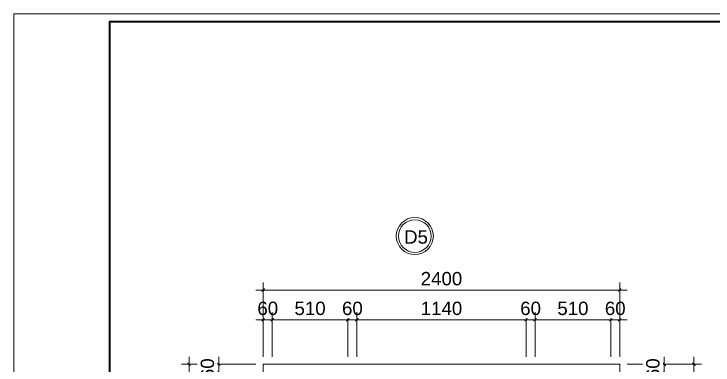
# Model space of a CAD drawing. Header units: inches. Extents: x 921646 to 2157952, y -92667 to 262089.
# Drawn here: x 1961716 to 1966423, y -16539 to -14175 of the extents above; entities that cross this region are included whole.
import ezdxf
from ezdxf.enums import TextEntityAlignment as Align

# ---------------------------------------------------------------- set-up
doc = ezdxf.new("R2010")
doc.units = ezdxf.units.IN
doc.header["$MEASUREMENT"] = 0
doc.layers.get('DEFPOINTS').update_dxf_attribs({"lineweight": 9})
for name, color, linetype, lineweight in [('11 CUA', 42, 'Continuous', 15), ('15 TEXT', 134, 'Continuous', 15), ('Cp Net Manh 0.15', 8, 'Continuous', 15), ('Cp Net Thep 0.40', 2, 'Continuous', 40), ('dim', 252, 'Continuous', 9)]:
    doc.layers.add(name, color=color, linetype=linetype, lineweight=lineweight)
doc.styles.add('ARIAL', font='arial.ttf')
doc.styles.add('CHU', font='arial.ttf')
doc.styles.add('kich thuot', font='arial.ttf', dxfattribs={"width": 0.8})
doc.dimstyles.new('VJC100', dxfattribs={"dimscale": 1.2, "dimtxt": 200, "dimasz": 100, "dimexe": 100, "dimexo": 0, "dimgap": 60, "dimtad": 1, "dimdec": 0, "dimlfac": -1, "dimzin": 9, "dimdsep": 46, "dimtxsty": 'CHU', "dimblk": 'ARCHTICK', "dimcen": 0.9, "dimdle": 100, "dimclrd": 251, "dimclre": 251, "dimclrt": 3, "dimadec": 0, "dimazin": 0, "dimtfac": 1, "dimtdec": 0, "dimtix": 1, "dimtmove": 2, "dimatfit": 3, "dimfxl": 500, "dimtolj": 1, "dimtzin": 0, "dimlwd": 13, "dimlwe": 9, "dimarcsym": 0})

# ---------------------------------------------------------------- blocks, each defined once
blk = doc.blocks.new('Khung Ht dep')
at = {"layer": 'Cp Net Thep 0.40', "color": 106, "flags": 128}
blk.add_lwpolyline([(30380.4, 21414.7), (30380.4, 1791.7), (3162.4, 1791.7), (3162.4, 21414.7)], close=True, dxfattribs=at)
at = {"layer": 'DEFPOINTS', "ltscale": 100}
blk.add_lwpolyline([(30430.4, 1691.7), (30430.4, 21514.7), (1912.4, 21514.7), (1912.4, 1691.7)], close=True, dxfattribs=at)
blk = doc.blocks.new('_ArchTick')
at = {"layer": 'dim', "const_width": 0.15}
blk.add_lwpolyline([(0.2, 0.2), (-0.2, -0.2)], dxfattribs=at)
blk = doc.blocks.new('*D847')
at = {"layer": 'DEFPOINTS', "color": 0, "transparency": 16777216}
for p in [(1962894.7, -16534.4), (1963394.7, -16534.4), (1963394.7, -19234.4)]:
    blk.add_point(p, dxfattribs=at)
at = {"layer": 'dim', "color": 251, "lineweight": 13, "transparency": 16777216}
blk.add_line((1962894.7, -19284.4), (1962894.7, -16484.4), dxfattribs=at)
at = {"layer": 'dim', "color": 251, "lineweight": 9, "transparency": 16777216}
for p, q in [((1963344.7, -16534.4), (1962844.7, -16534.4)), ((1963344.7, -19234.4), (1962844.7, -19234.4))]:
    blk.add_line(p, q, dxfattribs=at)
at = {"layer": 'dim', "color": 251, "lineweight": 13, "transparency": 16777216, "xscale": 50, "yscale": 50, "zscale": 50}
for p, rotation in [((1962894.7, -16534.4), 90), ((1962894.7, -19234.4), 270)]:
    blk.add_blockref('_ArchTick', p, dxfattribs=dict(at, rotation=rotation))
at = {"layer": 'dim', "color": 3, "transparency": 16777216, "insert": (1962818.7, -17884.4), "char_height": 90, "attachment_point": 5, "rotation": 90, "style": 'CHU', "bg_fill": 3, "box_fill_scale": 1.25, "bg_fill_color": 9, "bg_fill_true_color": 13158600, "bg_fill_transparency": 0}
blk.add_mtext('\\A1;2700', dxfattribs=at)
blk = doc.blocks.new('*D862')
at = {"layer": 'DEFPOINTS', "color": 0, "transparency": 16777216}
for p in [(1963394.7, -16534.4), (1963394.7, -16594.4)]:
    blk.add_point(p, dxfattribs=at)
at = {"layer": 'dim', "color": 251, "lineweight": 13, "transparency": 16777216}
for p, q in [((1963094.7, -16534.4), (1963094.7, -16484.4)), ((1963094.7, -16594.4), (1963094.7, -16534.4)), ((1963094.7, -16594.4), (1963094.7, -16644.4))]:
    blk.add_line(p, q, dxfattribs=at)
at = {"layer": 'dim', "color": 251, "lineweight": 9, "transparency": 16777216}
for p, q in [((1963344.7, -16534.4), (1963044.7, -16534.4)), ((1963344.7, -16594.4), (1963044.7, -16594.4))]:
    blk.add_line(p, q, dxfattribs=at)
at = {"layer": 'dim', "color": 251, "lineweight": 13, "transparency": 16777216, "xscale": 50, "yscale": 50, "zscale": 50}
for p, rotation in [((1963094.7, -16534.4), 270), ((1963094.7, -16594.4), 90)]:
    blk.add_blockref('_ArchTick', p, dxfattribs=dict(at, rotation=rotation))
at = {"layer": 'dim', "color": 3, "transparency": 16777216, "insert": (1963018.7, -16564.4), "char_height": 90, "attachment_point": 5, "rotation": 90, "style": 'CHU', "bg_fill": 3, "box_fill_scale": 1.25, "bg_fill_color": 9, "bg_fill_true_color": 13158600, "bg_fill_transparency": 0}
blk.add_mtext('\\A1;60', dxfattribs=at)
at = {"layer": 'DEFPOINTS', "color": 0, "transparency": 16777216}
blk.add_point((1963094.7, -16534.4), dxfattribs=at)
blk = doc.blocks.new('*D863')
at = {"layer": 'DEFPOINTS', "color": 0, "transparency": 16777216}
for p in [(1963394.7, -16534.4), (1963454.7, -16534.4)]:
    blk.add_point(p, dxfattribs=at)
at = {"layer": 'dim', "color": 251, "lineweight": 9, "transparency": 16777216}
for p, q in [((1963394.7, -16484.4), (1963394.7, -16184.4)), ((1963454.7, -16484.4), (1963454.7, -16184.4))]:
    blk.add_line(p, q, dxfattribs=at)
at = {"layer": 'dim', "color": 251, "lineweight": 13, "transparency": 16777216}
for p, q in [((1963394.7, -16234.4), (1963344.7, -16234.4)), ((1963394.7, -16234.4), (1963454.7, -16234.4)), ((1963454.7, -16234.4), (1963504.7, -16234.4))]:
    blk.add_line(p, q, dxfattribs=at)
at = {"layer": 'dim', "color": 251, "lineweight": 13, "transparency": 16777216, "xscale": 50, "yscale": 50, "zscale": 50}
blk.add_blockref('_ArchTick', (1963394.7, -16234.4), dxfattribs=at)
at = {"layer": 'dim', "color": 251, "lineweight": 13, "transparency": 16777216, "xscale": 50, "yscale": 50, "zscale": 50, "rotation": 180}
blk.add_blockref('_ArchTick', (1963454.7, -16234.4), dxfattribs=at)
at = {"layer": 'dim', "color": 3, "transparency": 16777216, "insert": (1963424.7, -16158.5), "char_height": 90, "attachment_point": 5, "style": 'CHU', "bg_fill": 3, "box_fill_scale": 1.25, "bg_fill_color": 9, "bg_fill_true_color": 13158600, "bg_fill_transparency": 0}
blk.add_mtext('\\A1;60', dxfattribs=at)
at = {"layer": 'DEFPOINTS', "color": 0, "transparency": 16777216}
blk.add_point((1963454.7, -16234.4), dxfattribs=at)
blk = doc.blocks.new('*D864')
at = {"layer": 'DEFPOINTS', "color": 0, "transparency": 16777216}
for p in [(1963964.7, -16234.4), (1963454.7, -16534.4), (1963964.7, -16534.4)]:
    blk.add_point(p, dxfattribs=at)
at = {"layer": 'dim', "color": 251, "lineweight": 9, "transparency": 16777216}
for p, q in [((1963454.7, -16484.4), (1963454.7, -16184.4)), ((1963964.7, -16484.4), (1963964.7, -16184.4))]:
    blk.add_line(p, q, dxfattribs=at)
at = {"layer": 'dim', "color": 251, "lineweight": 13, "transparency": 16777216}
blk.add_line((1963404.7, -16234.4), (1964014.7, -16234.4), dxfattribs=at)
at = {"layer": 'dim', "color": 251, "lineweight": 13, "transparency": 16777216, "xscale": 50, "yscale": 50, "zscale": 50, "rotation": 180}
blk.add_blockref('_ArchTick', (1963454.7, -16234.4), dxfattribs=at)
at = {"layer": 'dim', "color": 251, "lineweight": 13, "transparency": 16777216, "xscale": 50, "yscale": 50, "zscale": 50}
blk.add_blockref('_ArchTick', (1963964.7, -16234.4), dxfattribs=at)
at = {"layer": 'dim', "color": 3, "transparency": 16777216, "insert": (1963709.7, -16158.5), "char_height": 90, "attachment_point": 5, "style": 'CHU', "bg_fill": 3, "box_fill_scale": 1.25, "bg_fill_color": 9, "bg_fill_true_color": 13158600, "bg_fill_transparency": 0}
blk.add_mtext('\\A1;510', dxfattribs=at)
blk = doc.blocks.new('*D865')
at = {"layer": 'DEFPOINTS', "color": 0, "transparency": 16777216}
for p in [(1963964.7, -16534.4), (1964024.7, -16534.4)]:
    blk.add_point(p, dxfattribs=at)
at = {"layer": 'dim', "color": 251, "lineweight": 9, "transparency": 16777216}
for p, q in [((1963964.7, -16484.4), (1963964.7, -16184.4)), ((1964024.7, -16484.4), (1964024.7, -16184.4))]:
    blk.add_line(p, q, dxfattribs=at)
at = {"layer": 'dim', "color": 251, "lineweight": 13, "transparency": 16777216}
for p, q in [((1963964.7, -16234.4), (1963914.7, -16234.4)), ((1963964.7, -16234.4), (1964024.7, -16234.4)), ((1964024.7, -16234.4), (1964074.7, -16234.4))]:
    blk.add_line(p, q, dxfattribs=at)
at = {"layer": 'dim', "color": 251, "lineweight": 13, "transparency": 16777216, "xscale": 50, "yscale": 50, "zscale": 50}
blk.add_blockref('_ArchTick', (1963964.7, -16234.4), dxfattribs=at)
at = {"layer": 'dim', "color": 251, "lineweight": 13, "transparency": 16777216, "xscale": 50, "yscale": 50, "zscale": 50, "rotation": 180}
blk.add_blockref('_ArchTick', (1964024.7, -16234.4), dxfattribs=at)
at = {"layer": 'dim', "color": 3, "transparency": 16777216, "insert": (1963994.7, -16158.5), "char_height": 90, "attachment_point": 5, "style": 'CHU', "bg_fill": 3, "box_fill_scale": 1.25, "bg_fill_color": 9, "bg_fill_true_color": 13158600, "bg_fill_transparency": 0}
blk.add_mtext('\\A1;60', dxfattribs=at)
at = {"layer": 'DEFPOINTS', "color": 0, "transparency": 16777216}
blk.add_point((1964024.7, -16234.4), dxfattribs=at)
blk = doc.blocks.new('*D866')
at = {"layer": 'DEFPOINTS', "color": 0, "transparency": 16777216}
for p in [(1965164.7, -16234.4), (1964024.7, -16534.4), (1965164.7, -16534.4)]:
    blk.add_point(p, dxfattribs=at)
at = {"layer": 'dim', "color": 251, "lineweight": 9, "transparency": 16777216}
for p, q in [((1964024.7, -16484.4), (1964024.7, -16184.4)), ((1965164.7, -16484.4), (1965164.7, -16184.4))]:
    blk.add_line(p, q, dxfattribs=at)
at = {"layer": 'dim', "color": 251, "lineweight": 13, "transparency": 16777216}
blk.add_line((1963974.7, -16234.4), (1965214.7, -16234.4), dxfattribs=at)
at = {"layer": 'dim', "color": 251, "lineweight": 13, "transparency": 16777216, "xscale": 50, "yscale": 50, "zscale": 50, "rotation": 180}
blk.add_blockref('_ArchTick', (1964024.7, -16234.4), dxfattribs=at)
at = {"layer": 'dim', "color": 251, "lineweight": 13, "transparency": 16777216, "xscale": 50, "yscale": 50, "zscale": 50}
blk.add_blockref('_ArchTick', (1965164.7, -16234.4), dxfattribs=at)
at = {"layer": 'dim', "color": 3, "transparency": 16777216, "insert": (1964594.7, -16158.5), "char_height": 90, "attachment_point": 5, "style": 'CHU', "bg_fill": 3, "box_fill_scale": 1.25, "bg_fill_color": 9, "bg_fill_true_color": 13158600, "bg_fill_transparency": 0}
blk.add_mtext('\\A1;1140', dxfattribs=at)
blk = doc.blocks.new('*D867')
at = {"layer": 'DEFPOINTS', "color": 0, "transparency": 16777216}
for p in [(1965164.7, -16534.4), (1965224.7, -16534.4)]:
    blk.add_point(p, dxfattribs=at)
at = {"layer": 'dim', "color": 251, "lineweight": 9, "transparency": 16777216}
for p, q in [((1965164.7, -16484.4), (1965164.7, -16184.4)), ((1965224.7, -16484.4), (1965224.7, -16184.4))]:
    blk.add_line(p, q, dxfattribs=at)
at = {"layer": 'dim', "color": 251, "lineweight": 13, "transparency": 16777216}
for p, q in [((1965164.7, -16234.4), (1965114.7, -16234.4)), ((1965164.7, -16234.4), (1965224.7, -16234.4)), ((1965224.7, -16234.4), (1965274.7, -16234.4))]:
    blk.add_line(p, q, dxfattribs=at)
at = {"layer": 'dim', "color": 251, "lineweight": 13, "transparency": 16777216, "xscale": 50, "yscale": 50, "zscale": 50}
blk.add_blockref('_ArchTick', (1965164.7, -16234.4), dxfattribs=at)
at = {"layer": 'dim', "color": 251, "lineweight": 13, "transparency": 16777216, "xscale": 50, "yscale": 50, "zscale": 50, "rotation": 180}
blk.add_blockref('_ArchTick', (1965224.7, -16234.4), dxfattribs=at)
at = {"layer": 'dim', "color": 3, "transparency": 16777216, "insert": (1965194.7, -16158.5), "char_height": 90, "attachment_point": 5, "style": 'CHU', "bg_fill": 3, "box_fill_scale": 1.25, "bg_fill_color": 9, "bg_fill_true_color": 13158600, "bg_fill_transparency": 0}
blk.add_mtext('\\A1;60', dxfattribs=at)
at = {"layer": 'DEFPOINTS', "color": 0, "transparency": 16777216}
blk.add_point((1965224.7, -16234.4), dxfattribs=at)
blk = doc.blocks.new('*D868')
at = {"layer": 'DEFPOINTS', "color": 0, "transparency": 16777216}
for p in [(1965734.7, -16234.4), (1965224.7, -16534.4), (1965734.7, -16534.4)]:
    blk.add_point(p, dxfattribs=at)
at = {"layer": 'dim', "color": 251, "lineweight": 9, "transparency": 16777216}
for p, q in [((1965224.7, -16484.4), (1965224.7, -16184.4)), ((1965734.7, -16484.4), (1965734.7, -16184.4))]:
    blk.add_line(p, q, dxfattribs=at)
at = {"layer": 'dim', "color": 251, "lineweight": 13, "transparency": 16777216}
blk.add_line((1965174.7, -16234.4), (1965784.7, -16234.4), dxfattribs=at)
at = {"layer": 'dim', "color": 251, "lineweight": 13, "transparency": 16777216, "xscale": 50, "yscale": 50, "zscale": 50, "rotation": 180}
blk.add_blockref('_ArchTick', (1965224.7, -16234.4), dxfattribs=at)
at = {"layer": 'dim', "color": 251, "lineweight": 13, "transparency": 16777216, "xscale": 50, "yscale": 50, "zscale": 50}
blk.add_blockref('_ArchTick', (1965734.7, -16234.4), dxfattribs=at)
at = {"layer": 'dim', "color": 3, "transparency": 16777216, "insert": (1965479.7, -16158.5), "char_height": 90, "attachment_point": 5, "style": 'CHU', "bg_fill": 3, "box_fill_scale": 1.25, "bg_fill_color": 9, "bg_fill_true_color": 13158600, "bg_fill_transparency": 0}
blk.add_mtext('\\A1;510', dxfattribs=at)
blk = doc.blocks.new('*D869')
at = {"layer": 'DEFPOINTS', "color": 0, "transparency": 16777216}
for p in [(1965734.7, -16534.4), (1965794.7, -16534.4)]:
    blk.add_point(p, dxfattribs=at)
at = {"layer": 'dim', "color": 251, "lineweight": 9, "transparency": 16777216}
for p, q in [((1965734.7, -16484.4), (1965734.7, -16184.4)), ((1965794.7, -16484.4), (1965794.7, -16184.4))]:
    blk.add_line(p, q, dxfattribs=at)
at = {"layer": 'dim', "color": 251, "lineweight": 13, "transparency": 16777216}
for p, q in [((1965734.7, -16234.4), (1965684.7, -16234.4)), ((1965734.7, -16234.4), (1965794.7, -16234.4)), ((1965794.7, -16234.4), (1965844.7, -16234.4))]:
    blk.add_line(p, q, dxfattribs=at)
at = {"layer": 'dim', "color": 251, "lineweight": 13, "transparency": 16777216, "xscale": 50, "yscale": 50, "zscale": 50}
blk.add_blockref('_ArchTick', (1965734.7, -16234.4), dxfattribs=at)
at = {"layer": 'dim', "color": 251, "lineweight": 13, "transparency": 16777216, "xscale": 50, "yscale": 50, "zscale": 50, "rotation": 180}
blk.add_blockref('_ArchTick', (1965794.7, -16234.4), dxfattribs=at)
at = {"layer": 'dim', "color": 3, "transparency": 16777216, "insert": (1965764.7, -16158.5), "char_height": 90, "attachment_point": 5, "style": 'CHU', "bg_fill": 3, "box_fill_scale": 1.25, "bg_fill_color": 9, "bg_fill_true_color": 13158600, "bg_fill_transparency": 0}
blk.add_mtext('\\A1;60', dxfattribs=at)
at = {"layer": 'DEFPOINTS', "color": 0, "transparency": 16777216}
blk.add_point((1965794.7, -16234.4), dxfattribs=at)
blk = doc.blocks.new('*D870')
at = {"layer": 'DEFPOINTS', "color": 0, "transparency": 16777216}
for p in [(1965794.7, -16034.4), (1963394.7, -16534.4), (1965794.7, -16534.4)]:
    blk.add_point(p, dxfattribs=at)
at = {"layer": 'dim', "color": 251, "lineweight": 9, "transparency": 16777216}
for p, q in [((1963394.7, -16484.4), (1963394.7, -15984.4)), ((1965794.7, -16484.4), (1965794.7, -15984.4))]:
    blk.add_line(p, q, dxfattribs=at)
at = {"layer": 'dim', "color": 251, "lineweight": 13, "transparency": 16777216}
blk.add_line((1963344.7, -16034.4), (1965844.7, -16034.4), dxfattribs=at)
at = {"layer": 'dim', "color": 251, "lineweight": 13, "transparency": 16777216, "xscale": 50, "yscale": 50, "zscale": 50, "rotation": 180}
blk.add_blockref('_ArchTick', (1963394.7, -16034.4), dxfattribs=at)
at = {"layer": 'dim', "color": 251, "lineweight": 13, "transparency": 16777216, "xscale": 50, "yscale": 50, "zscale": 50}
blk.add_blockref('_ArchTick', (1965794.7, -16034.4), dxfattribs=at)
at = {"layer": 'dim', "color": 3, "transparency": 16777216, "insert": (1964594.7, -15958.5), "char_height": 90, "attachment_point": 5, "style": 'CHU', "bg_fill": 3, "box_fill_scale": 1.25, "bg_fill_color": 9, "bg_fill_true_color": 13158600, "bg_fill_transparency": 0}
blk.add_mtext('\\A1;2400', dxfattribs=at)
blk = doc.blocks.new('KH CUA')
at = {"layer": '11 CUA'}
blk.add_circle((0, 0), 187, dxfattribs=at)
at = {"layer": '15 TEXT', "color": 7}
blk.add_circle((0, 0), 165, dxfattribs=at)
at = {"layer": '15 TEXT', "style": 'kich thuot', "width": 0.6, "flags": 4}
blk.add_attdef('A', text='', height=250, dxfattribs=at).set_placement((5.7, -116.9), align=Align.CENTER)
blk = doc.blocks.new('*D874')
at = {"layer": 'DEFPOINTS', "color": 0, "transparency": 16777216}
for p in [(1965794.7, -16534.4), (1966294.7, -16534.4), (1965794.7, -19234.4)]:
    blk.add_point(p, dxfattribs=at)
at = {"layer": 'dim', "color": 251, "lineweight": 13, "transparency": 16777216}
blk.add_line((1966294.7, -19284.4), (1966294.7, -16484.4), dxfattribs=at)
at = {"layer": 'dim', "color": 251, "lineweight": 9, "transparency": 16777216}
for p, q in [((1965844.7, -16534.4), (1966344.7, -16534.4)), ((1965844.7, -19234.4), (1966344.7, -19234.4))]:
    blk.add_line(p, q, dxfattribs=at)
at = {"layer": 'dim', "color": 251, "lineweight": 13, "transparency": 16777216, "xscale": 50, "yscale": 50, "zscale": 50}
for p, rotation in [((1966294.7, -16534.4), 90), ((1966294.7, -19234.4), 270)]:
    blk.add_blockref('_ArchTick', p, dxfattribs=dict(at, rotation=rotation))
at = {"layer": 'dim', "color": 3, "transparency": 16777216, "insert": (1966218.7, -17884.4), "char_height": 90, "attachment_point": 5, "rotation": 90, "style": 'CHU', "bg_fill": 3, "box_fill_scale": 1.25, "bg_fill_color": 9, "bg_fill_true_color": 13158600, "bg_fill_transparency": 0}
blk.add_mtext('\\A1;2700', dxfattribs=at)
blk = doc.blocks.new('*D875')
at = {"layer": 'DEFPOINTS', "color": 0, "transparency": 16777216}
for p in [(1965794.7, -16534.4), (1965794.7, -16594.4)]:
    blk.add_point(p, dxfattribs=at)
at = {"layer": 'dim', "color": 251, "lineweight": 13, "transparency": 16777216}
for p, q in [((1966094.7, -16534.4), (1966094.7, -16484.4)), ((1966094.7, -16594.4), (1966094.7, -16534.4)), ((1966094.7, -16594.4), (1966094.7, -16644.4))]:
    blk.add_line(p, q, dxfattribs=at)
at = {"layer": 'dim', "color": 251, "lineweight": 9, "transparency": 16777216}
for p, q in [((1965844.7, -16534.4), (1966144.7, -16534.4)), ((1965844.7, -16594.4), (1966144.7, -16594.4))]:
    blk.add_line(p, q, dxfattribs=at)
at = {"layer": 'dim', "color": 251, "lineweight": 13, "transparency": 16777216, "xscale": 50, "yscale": 50, "zscale": 50}
for p, rotation in [((1966094.7, -16534.4), 270), ((1966094.7, -16594.4), 90)]:
    blk.add_blockref('_ArchTick', p, dxfattribs=dict(at, rotation=rotation))
at = {"layer": 'dim', "color": 3, "transparency": 16777216, "insert": (1966018.7, -16564.4), "char_height": 90, "attachment_point": 5, "rotation": 90, "style": 'CHU', "bg_fill": 3, "box_fill_scale": 1.25, "bg_fill_color": 9, "bg_fill_true_color": 13158600, "bg_fill_transparency": 0}
blk.add_mtext('\\A1;60', dxfattribs=at)
at = {"layer": 'DEFPOINTS', "color": 0, "transparency": 16777216}
blk.add_point((1966094.7, -16534.4), dxfattribs=at)

msp = doc.modelspace()

# ---------------------------------------------------------------- linework, layer by layer
at = {"layer": '11 CUA'}
msp.add_lwpolyline([(1965734.7, -19234.4), (1965794.7, -19234.4), (1965794.7, -16534.4), (1963394.7, -16534.4), (1963394.7, -19234.4), (1963454.7, -19234.4), (1963454.7, -16594.4), (1965734.7, -16594.4)], close=True, dxfattribs=at)

# ---------------------------------------------------------------- block references
at = {"layer": '15 TEXT'}
ref = msp.add_blockref('KH CUA', (1964415.2, -15671.1), dxfattribs=dict(at, xscale=-0.6676080590873511, yscale=0.6676080591890505, zscale=0.667608059193803))
ref.add_attrib('A', 'D5', dxfattribs={"height": 90, "style": 'ARIAL'}).set_placement((1964423.3, -15722.3), align=Align.CENTER)
at = {"layer": 'Cp Net Manh 0.15', "xscale": 0.5160658647642057, "yscale": 0.5160658647642057, "zscale": 0.5160658647642057}
msp.add_blockref('Khung Ht dep', (1960729, -25278.5), dxfattribs=at)

# ---------------------------------------------------------------- next in the draw order: dimensions: what is measured, and where the dimension line sits
at = {"layer": 'dim'}
dim = msp.add_linear_dim(base=(1962894.7, -16534.4), p1=(1963394.7, -19234.4), p2=(1963394.7, -16534.4), angle=90, dimstyle='VJC100', override={"dimscale": 0.5, "dimtxt": 180, "dimexo": 100, "dimtfill": 1}, dxfattribs=at)
dim.commit()
dim.dimension.update_dxf_attribs({"geometry": '*D847', "text_midpoint": (1962818.7, -17884.4)})

# ---------------------------------------------------------------- next in the draw order: dimensions: what is measured, and where the dimension line sits
dim = msp.add_linear_dim(base=(1963094.7, -16534.4), p1=(1963394.7, -16594.4), p2=(1963394.7, -16534.4), angle=90, dimstyle='VJC100', override={"dimscale": 0.5, "dimtxt": 180, "dimexo": 100, "dimtfill": 1}, dxfattribs=at)
dim.commit()
dim.dimension.update_dxf_attribs({"geometry": '*D862', "text_midpoint": (1963018.7, -16564.4)})

# ---------------------------------------------------------------- next in the draw order: dimensions: what is measured, and where the dimension line sits
dim = msp.add_linear_dim(base=(1963454.7, -16234.4), p1=(1963394.7, -16534.4), p2=(1963454.7, -16534.4), dimstyle='VJC100', override={"dimscale": 0.5, "dimtxt": 180, "dimexo": 100, "dimtfill": 1}, dxfattribs=at)
dim.commit()
dim.dimension.update_dxf_attribs({"geometry": '*D863', "text_midpoint": (1963424.7, -16158.5)})

# ---------------------------------------------------------------- next in the draw order: dimensions: what is measured, and where the dimension line sits
dim = msp.add_linear_dim(base=(1963964.7, -16234.4), p1=(1963454.7, -16534.4), p2=(1963964.7, -16534.4), dimstyle='VJC100', override={"dimscale": 0.5, "dimtxt": 180, "dimexo": 100, "dimtfill": 1}, dxfattribs=at)
dim.commit()
dim.dimension.update_dxf_attribs({"geometry": '*D864', "text_midpoint": (1963709.7, -16158.5)})

# ---------------------------------------------------------------- next in the draw order: dimensions: what is measured, and where the dimension line sits
dim = msp.add_linear_dim(base=(1964024.7, -16234.4), p1=(1963964.7, -16534.4), p2=(1964024.7, -16534.4), dimstyle='VJC100', override={"dimscale": 0.5, "dimtxt": 180, "dimexo": 100, "dimtfill": 1}, dxfattribs=at)
dim.commit()
dim.dimension.update_dxf_attribs({"geometry": '*D865', "text_midpoint": (1963994.7, -16158.5)})

# ---------------------------------------------------------------- next in the draw order: dimensions: what is measured, and where the dimension line sits
dim = msp.add_linear_dim(base=(1965164.7, -16234.4), p1=(1964024.7, -16534.4), p2=(1965164.7, -16534.4), dimstyle='VJC100', override={"dimscale": 0.5, "dimtxt": 180, "dimexo": 100, "dimtfill": 1}, dxfattribs=at)
dim.commit()
dim.dimension.update_dxf_attribs({"geometry": '*D866', "text_midpoint": (1964594.7, -16158.5)})

# ---------------------------------------------------------------- next in the draw order: dimensions: what is measured, and where the dimension line sits
dim = msp.add_linear_dim(base=(1965224.7, -16234.4), p1=(1965164.7, -16534.4), p2=(1965224.7, -16534.4), dimstyle='VJC100', override={"dimscale": 0.5, "dimtxt": 180, "dimexo": 100, "dimtfill": 1}, dxfattribs=at)
dim.commit()
dim.dimension.update_dxf_attribs({"geometry": '*D867', "text_midpoint": (1965194.7, -16158.5)})

# ---------------------------------------------------------------- next in the draw order: dimensions: what is measured, and where the dimension line sits
dim = msp.add_linear_dim(base=(1965734.7, -16234.4), p1=(1965224.7, -16534.4), p2=(1965734.7, -16534.4), dimstyle='VJC100', override={"dimscale": 0.5, "dimtxt": 180, "dimexo": 100, "dimtfill": 1}, dxfattribs=at)
dim.commit()
dim.dimension.update_dxf_attribs({"geometry": '*D868', "text_midpoint": (1965479.7, -16158.5)})

# ---------------------------------------------------------------- next in the draw order: dimensions: what is measured, and where the dimension line sits
dim = msp.add_linear_dim(base=(1965794.7, -16234.4), p1=(1965734.7, -16534.4), p2=(1965794.7, -16534.4), dimstyle='VJC100', override={"dimscale": 0.5, "dimtxt": 180, "dimexo": 100, "dimtfill": 1}, dxfattribs=at)
dim.commit()
dim.dimension.update_dxf_attribs({"geometry": '*D869', "text_midpoint": (1965764.7, -16158.5)})

# ---------------------------------------------------------------- next in the draw order: dimensions: what is measured, and where the dimension line sits
dim = msp.add_linear_dim(base=(1965794.7, -16034.4), p1=(1963394.7, -16534.4), p2=(1965794.7, -16534.4), dimstyle='VJC100', override={"dimscale": 0.5, "dimtxt": 180, "dimexo": 100, "dimtfill": 1}, dxfattribs=at)
dim.commit()
dim.dimension.update_dxf_attribs({"geometry": '*D870', "text_midpoint": (1964594.7, -15958.5)})

# ---------------------------------------------------------------- next in the draw order: dimensions: what is measured, and where the dimension line sits
dim = msp.add_linear_dim(base=(1966294.7, -16534.4), p1=(1965794.7, -19234.4), p2=(1965794.7, -16534.4), angle=90, dimstyle='VJC100', override={"dimscale": 0.5, "dimtxt": 180, "dimexo": 100, "dimtfill": 1}, dxfattribs=at)
dim.commit()
dim.dimension.update_dxf_attribs({"geometry": '*D874', "text_midpoint": (1966218.7, -17884.4)})

# ---------------------------------------------------------------- next in the draw order: dimensions: what is measured, and where the dimension line sits
dim = msp.add_linear_dim(base=(1966094.7, -16534.4), p1=(1965794.7, -16594.4), p2=(1965794.7, -16534.4), angle=90, dimstyle='VJC100', override={"dimscale": 0.5, "dimtxt": 180, "dimexo": 100, "dimtfill": 1}, dxfattribs=at)
dim.commit()
dim.dimension.update_dxf_attribs({"geometry": '*D875', "text_midpoint": (1966018.7, -16564.4)})

doc.saveas('drawing.dxf')
